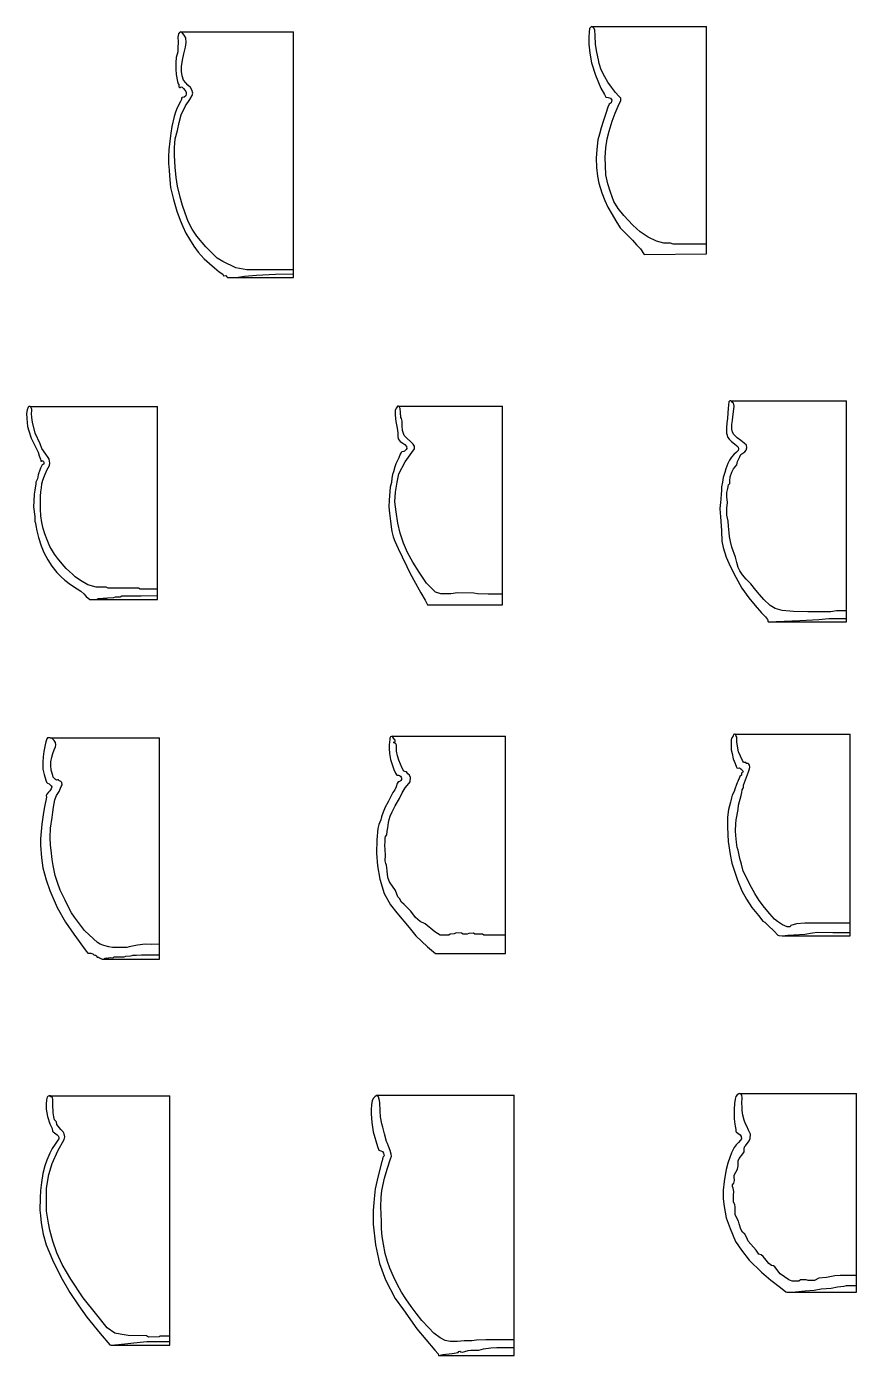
# Model space of a CAD drawing. Header units: inches. Extents: x 65 to 2353, y 138 to 1646.
# Drawn here: x 64.7 to 226.2, y 154.9 to 413.4 of the extents above; entities that cross this region are included whole.
import ezdxf

# ---------------------------------------------------------------- set-up
doc = ezdxf.new("R2010")
doc.units = ezdxf.units.IN
doc.header["$MEASUREMENT"] = 0
for name, color, linetype in [('35', 7, 'Continuous'), ('36', 7, 'Continuous'), ('37', 7, 'Continuous'), ('38', 7, 'Continuous'), ('39', 7, 'Continuous'), ('40', 7, 'Continuous'), ('41', 7, 'Continuous'), ('Mayet_42', 7, 'Continuous'), ('Mayet_43', 7, 'Continuous'), ('Mayet_44', 7, 'Continuous')]:
    doc.layers.add(name, color=color, linetype=linetype)

msp = doc.modelspace()

# ---------------------------------------------------------------- linework, layer by layer
for p, q in [((94.68, 412.36), (116.59, 412.36)), ((116.59, 364.57), (116.59, 412.36)), ((174.6, 413.39), (197, 413.39)), ((197, 369.2), (197, 413.39)), ((103.79, 364.57), (116.59, 364.57)), ((65.37, 339.49), (90.12, 339.49)), ((90.12, 301.94), (90.12, 339.49)), ((137.06, 339.53), (157.3, 339.53)), ((157.3, 300.89), (157.3, 339.53)), ((78.37, 301.94), (90.12, 301.94)), ((209, 297.58), (224.24, 297.58)), ((69.29, 275.02), (90.56, 275.02)), ((90.56, 231.94), (90.56, 275.02)), ((135.81, 275.32), (157.85, 275.32)), ((157.85, 233.09), (157.85, 275.32)), ((202.59, 275.74), (224.93, 275.74)), ((224.93, 236.52), (224.93, 275.74)), ((211.68, 236.52), (224.93, 236.52)), ((79.4, 231.94), (90.56, 231.94)), ((69.1, 205.4), (92.58, 205.4)), ((92.58, 156.84), (92.58, 205.4)), ((132.81, 205.49), (159.55, 205.49)), ((159.55, 154.87), (159.55, 205.49)), ((203.47, 205.8), (226.15, 205.8)), ((226.15, 167.19), (226.15, 205.8)), ((212.6, 167.19), (226.15, 167.19)), ((81.1, 156.84), (92.58, 156.84)), ((144.8, 154.87), (159.55, 154.87))]:
    msp.add_line(p, q)
at = {"layer": '35'}
msp.add_lwpolyline([(197, 371.09), (190.5, 371.09), (189.99, 371.25), (188.67, 371.27), (187.26, 371.66), (185.62, 372.41), (184.06, 373.47), (182.66, 374.74), (180.9, 376.63), (179.81, 377.98), (178.97, 379.37), (178.27, 381.16), (177.76, 382.77), (177.4, 384.54), (177.32, 386.32), (177.27, 387.95), (177.38, 389.8), (177.62, 391.54), (178.04, 393.04), (178.64, 395.01), (179.19, 396.56), (180.01, 398.34), (180.32, 398.96), (180.32, 399.49), (179.92, 399.87), (179.28, 400.55), (178.51, 401.59), (177.76, 402.58), (177.18, 403.61), (176.47, 404.95), (176.08, 406.21), (175.94, 406.9), (175.61, 408.4), (175.37, 409.88), (175.3, 411.67), (175.24, 412.69), (175.1, 413.04), (174.79, 413.35), (174.6, 413.39), (174.38, 413.24), (174.2, 413), (174.15, 412.33), (174.09, 411.39), (174.09, 410), (174.27, 408.25), (174.62, 406.36), (175.37, 403.94), (176.45, 401.43), (177.11, 400.19), (177.36, 399.66), (177.82, 399.57), (178.28, 399.46), (178.53, 399.06), (178.46, 398.56), (178.02, 398.31), (177.8, 397.7), (177.42, 396.51), (176.85, 394.91), (176.49, 393.7), (176.16, 392.44), (175.85, 391.37), (175.67, 389.5), (175.54, 387.78), (175.59, 385.98), (175.76, 384.29), (176, 382.94), (176.6, 381.08), (177.2, 379.58), (177.79, 378.27), (178.61, 376.84), (179.36, 375.6), (180.2, 374.21), (181.35, 373.06), (182.59, 371.82), (183.38, 370.96), (184.15, 370.14), (184.84, 369.04), (197, 369.2)], dxfattribs=at)
at = {"layer": '36'}
msp.add_lwpolyline([(90.12, 303.96), (86.75, 303.95), (86.47, 304.16), (80.52, 304.14), (80.19, 304.31), (78.22, 304.31), (76.58, 304.81), (75.19, 305.6), (74.13, 306.33), (73.63, 306.88), (73.05, 307.38), (72.36, 307.98), (71.61, 308.88), (70.7, 309.99), (70.11, 310.74), (69.5, 311.74), (69.19, 312.27), (68.69, 313.52), (68.25, 314.73), (67.93, 315.77), (67.66, 316.94), (67.47, 318.21), (67.37, 319.52), (67.35, 320.93), (67.37, 322.03), (67.47, 322.9), (67.56, 323.67), (67.66, 324.43), (67.82, 325.14), (68.16, 325.96), (68.63, 327.08), (69.16, 327.98), (69.19, 328.47), (69.1, 329.24), (68.86, 329.56), (68.42, 330.23), (67.67, 331.32), (67.32, 332.24), (66.35, 334.27), (65.8, 336.43), (65.69, 337.33), (65.65, 338.15), (65.72, 338.64), (65.68, 338.91), (65.51, 339.43), (65.37, 339.49), (65.14, 339.49), (64.96, 339.36), (64.78, 338.84), (64.67, 338.15), (64.7, 337.12), (64.88, 335.6), (65.1, 334.76), (65.58, 333.3), (66.41, 331.64), (66.94, 330.58), (67.15, 329.86), (67.39, 329.22), (67.42, 328.98), (67.47, 328.87), (67.57, 328.87), (67.71, 328.9), (67.85, 328.9), (67.94, 328.81), (68.01, 328.67), (68.04, 328.51), (68.01, 328.39), (67.94, 328.21), (67.85, 328.17), (67.71, 328.13), (67.63, 328.02), (67.39, 327.48), (67.2, 326.9), (67.08, 326.67), (67.03, 326.6), (66.92, 326.2), (66.86, 325.82), (66.79, 325.43), (66.57, 324.9), (66.47, 324.75), (66.48, 324.4), (66.43, 324.04), (66.26, 323.17), (66.15, 322.41), (66.07, 321.09), (66.04, 319.96), (66.25, 318.09), (66.26, 317.1), (66.32, 317), (66.42, 316.81), (66.5, 316.3), (66.69, 315.29), (67.02, 313.99), (67.54, 312.34), (68.06, 311.08), (68.79, 309.65), (69.57, 308.42), (70.59, 307.17), (71.33, 306.41), (72.13, 305.72), (73.22, 304.86), (74.49, 304.02), (75.2, 303.55), (75.81, 303.04), (76.29, 302.5), (76.95, 301.94), (78.37, 301.94), (78.63, 302.11), (79.6, 302.16), (80.27, 302.17), (80.51, 302.27), (81.65, 302.32), (81.95, 302.42), (82.89, 302.45), (83.2, 302.63), (86.97, 302.67), (90.12, 302.68)], dxfattribs=at)
at = {"layer": '37'}
for points in [[(116.59, 366.05), (109.38, 366.05), (107.51, 366.08), (105.38, 366.47), (102.85, 367.69), (101.79, 368.33), (99.53, 370.53), (97.78, 372.6), (96.91, 373.99), (96.1, 375.5), (95.52, 377.08), (94.99, 378.56), (94.54, 380.18), (94.01, 382.33), (93.78, 384.06), (93.56, 386.06), (93.45, 388.32), (93.44, 389.89), (93.61, 391.54), (94.03, 393.15), (94.39, 394.74), (94.78, 396.22), (95.59, 397.98), (96.43, 399.23), (96.9, 399.98), (97.04, 400.43), (96.85, 401.1), (96.55, 401.54), (96.06, 401.99), (95.64, 402.42), (95.21, 402.95), (94.95, 403.81), (94.8, 404.66), (94.85, 405.65), (95.03, 406.88), (95.26, 408.07), (95.59, 409.41), (95.72, 410.32), (95.67, 411.22), (95.36, 411.73), (94.91, 412.29), (94.68, 412.36), (94.43, 412.24), (94.23, 411.99), (94.12, 411.33), (94.14, 410.44), (94.12, 409.2), (94.09, 408.47), (93.8, 407.35), (93.69, 406.42), (93.69, 405.08), (93.79, 404.07), (94.07, 402.71), (94.17, 402.26), (94.3, 402.17), (94.33, 401.95), (94.33, 401.65), (94.42, 401.55), (94.63, 401.55), (94.78, 401.64), (94.96, 401.6), (95.19, 401.37), (95.46, 401.04), (95.64, 400.79), (95.72, 400.56), (95.76, 400.28), (95.64, 399.93), (95.34, 399.68), (94.96, 399.58), (94.83, 399.5), (94.83, 399.4), (94.91, 399.32), (94.6, 398.81), (94, 397.61), (93.67, 396.76), (93.37, 395.89), (92.97, 393.95), (92.76, 392.67), (92.53, 391.07), (92.36, 389.44), (92.28, 388.09), (92.29, 386.76), (92.39, 385.44), (92.51, 384.35), (92.71, 382.11), (93.25, 379.77), (93.92, 377.47), (94.56, 375.73), (95.06, 374.51), (95.69, 373.18), (96.37, 372.01), (97.21, 370.66), (98.09, 369.52), (99.23, 368.19), (100.24, 367.3), (101.21, 366.45), (102.18, 365.71), (102.86, 365.2), (103.01, 364.93), (103.42, 364.97), (103.65, 364.73), (103.79, 364.57), (105.44, 364.6), (107.05, 364.86), (109.44, 365.01), (113.12, 365.21), (116.59, 365.26)], [(157.3, 302.97), (154.49, 302.97), (152.44, 303.03), (151.7, 303.18), (148.52, 303.24), (147.2, 303.03), (145.3, 303.06), (144.23, 303.39), (143.22, 304.4), (142.48, 305.08), (141.04, 307.25), (139.81, 309.22), (138.8, 311.09), (138, 312.87), (137.36, 314.83), (136.93, 316.76), (136.59, 318.99), (136.35, 320.96), (136.44, 322.83), (136.78, 324.79), (137.14, 326.36), (138.34, 328.69), (139.66, 330.5), (140.18, 331.23), (140.15, 331.75), (139.87, 332.18), (139.38, 332.67), (138.71, 333.28), (138.15, 333.87), (137.94, 334.39), (137.85, 334.82), (137.78, 335.71), (137.78, 336.6), (137.63, 337.15), (137.48, 337.37), (137.42, 338.31), (137.37, 339.1), (137.25, 339.37), (137.06, 339.53), (136.88, 339.53), (136.65, 339.2), (136.37, 338.77), (136.41, 337.81), (136.54, 336.57), (136.77, 335.24), (136.9, 334.35), (136.9, 333.62), (136.97, 333.22), (137.36, 332.69), (137.88, 332.37), (138.3, 332.07), (138.63, 331.69), (138.67, 331.31), (138.52, 331.09), (138.19, 330.78), (138.08, 330.71), (137.68, 330.68), (137.59, 330.55), (137.39, 330.22), (137.12, 329.49), (136.92, 329.09), (136.52, 328.31), (136.35, 327.71), (136.08, 326.78), (135.9, 326.25), (135.77, 325.51), (135.66, 324.69), (135.44, 323.76), (135.35, 322.92), (135.24, 321.24), (135.19, 319.99), (135.3, 318.73), (135.48, 317.2), (135.62, 316.05), (135.73, 315.14), (135.99, 314.14), (136.32, 313.25), (136.95, 311.83), (137.79, 310.23), (138.64, 308.37), (139.23, 307.15), (140.03, 305.68), (141.41, 303.23), (142.23, 301.8), (142.7, 300.87), (157.3, 300.89)]]:
    msp.add_lwpolyline(points, dxfattribs=at)
at = {"layer": '38'}
for p in [(201.73, 340.59), (224.24, 297.58)]:
    msp.add_line(p, (224.24, 340.59), dxfattribs=at)
msp.add_lwpolyline([(224.24, 299.7), (222.29, 299.7), (221.2, 299.55), (216.72, 299.52), (213.91, 299.58), (211.68, 299.77), (210.36, 300.21), (209.39, 300.76), (208.13, 301.92), (207.32, 302.89), (206.61, 303.75), (205.59, 304.99), (204.72, 305.9), (203.96, 306.71), (203.48, 307.5), (203.16, 308.15), (202.88, 309.1), (202.61, 310.16), (201.9, 312.12), (201.64, 313.19), (201.44, 314.21), (201.36, 314.9), (201.24, 316.18), (201.2, 317.16), (200.95, 318.32), (200.91, 319.72), (201.04, 320.79), (200.91, 321.9), (200.94, 322.75), (201.11, 323.51), (201.27, 324.23), (201.49, 324.5), (201.54, 325.04), (201.6, 325.77), (201.9, 326.73), (202.24, 327.34), (202.89, 328.12), (203.01, 328.8), (203.41, 329.58), (203.69, 330.14), (204.41, 330.66), (204.72, 331), (204.82, 331.47), (204.76, 331.96), (204.32, 332.35), (203.67, 332.86), (202.97, 333.38), (202.32, 334.01), (202.03, 334.47), (201.91, 335.05), (201.92, 335.97), (202.02, 336.75), (202.12, 337.46), (202.27, 338.94), (202.35, 339.57), (202.24, 340.1), (202.02, 340.25), (201.9, 340.33), (201.89, 340.53), (201.73, 340.59), (201.5, 340.59), (201.34, 340.4), (201.28, 339.74), (201.2, 339.09), (201.15, 338.24), (201.05, 337.14), (200.91, 336.28), (200.86, 335.31), (200.89, 334.29), (201.12, 333.47), (201.39, 333.12), (201.87, 332.67), (202.41, 332.22), (202.9, 331.8), (203.16, 331.55), (203.18, 331.22), (203.13, 330.93), (202.83, 330.62), (202.3, 330.14), (201.85, 329.65), (201.46, 329.05), (201.14, 328.37), (200.76, 327.36), (200.53, 326.62), (200.24, 325.64), (200.08, 324.76), (199.91, 323.85), (199.88, 323.15), (199.83, 322.44), (199.75, 321.52), (199.73, 320.73), (199.62, 320.3), (199.57, 319.58), (199.63, 318.77), (199.69, 318.02), (199.75, 317.15), (199.87, 315.27), (199.98, 313.28), (200.24, 312.06), (200.83, 310.15), (201.56, 308.4), (202.7, 306.3), (203.88, 304.15), (205.21, 302.24), (206.43, 300.77), (207.7, 299.36), (208.46, 298.58), (208.84, 298.05), (209, 297.58), (215.15, 297.86), (218.82, 298.01), (220.8, 298.22), (222.57, 298.22), (224.24, 298.24)], dxfattribs=at)
at = {"layer": '39'}
msp.add_lwpolyline([(90.56, 234.88), (88.98, 234.78), (87.77, 234.86), (86.26, 234.65), (84.62, 234.36), (84.19, 234.22), (81.39, 234.22), (80.67, 234.36), (79.7, 234.63), (78.99, 234.86), (78.47, 235.17), (76.82, 236.72), (75.93, 237.55), (74.98, 238.83), (74, 240.1), (73.44, 240.94), (72.74, 242.19), (72.16, 243.41), (71.23, 245.39), (70.69, 246.86), (70.26, 248.25), (69.83, 250.16), (69.64, 251.38), (69.43, 253.14), (69.33, 254.11), (69.25, 255.64), (69.35, 257.46), (69.68, 259.49), (69.77, 260.54), (69.93, 261.5), (70.2, 262.93), (70.49, 263.82), (71.01, 264.56), (71.42, 265.53), (71.59, 265.89), (71.51, 266.36), (71.32, 266.55), (70.95, 266.69), (70.86, 266.82), (70.68, 266.85), (70.48, 266.81), (70.33, 266.88), (70.07, 267.14), (69.87, 267.36), (69.75, 267.66), (69.69, 267.87), (69.57, 268.37), (69.46, 268.76), (69.38, 269.66), (69.42, 270.38), (69.57, 271.23), (69.78, 271.95), (70.05, 272.69), (70.33, 273.26), (70.39, 273.64), (70.29, 274.14), (70.04, 274.5), (69.63, 274.86), (69.29, 275.02), (68.75, 275.02), (68.63, 274.83), (68.42, 274.24), (68.27, 273.64), (68.19, 272.98), (68.03, 272.36), (67.9, 271.32), (67.85, 270.3), (67.85, 268.94), (68.07, 267.87), (68.43, 266.81), (68.56, 266.37), (68.75, 266.22), (69.1, 266.05), (69.47, 265.71), (69.58, 265.48), (69.43, 265.07), (69.2, 264.68), (68.97, 264.48), (68.6, 264.08), (68.5, 263.78), (68.56, 263.47), (68.18, 261.62), (67.99, 260.46), (67.63, 258.21), (67.37, 255.39), (67.36, 254.14), (67.56, 251.69), (67.86, 249.74), (68.51, 247.37), (69.22, 245.29), (70.64, 242.04), (72.26, 239.18), (73.9, 236.8), (76.28, 233.52), (76.58, 233.11), (77.18, 233.14), (77.55, 233.02), (77.74, 232.77), (77.95, 232.73), (78.17, 232.74), (78.24, 232.58), (78.44, 232.35), (78.7, 232.32), (78.89, 232.19), (79.12, 232.07), (79.4, 231.94), (79.65, 231.98), (79.95, 232.13), (80.09, 232.24), (80.35, 232.09), (80.56, 232.23), (80.97, 232.27), (81.38, 232.24), (81.58, 232.28), (81.72, 232.39), (82.26, 232.42), (83.29, 232.42), (83.65, 232.42), (84, 232.55), (84.91, 232.59), (85.24, 232.64), (85.37, 232.72), (86.08, 232.73), (87.05, 232.77), (90.56, 232.77)], dxfattribs=at)
at = {"layer": '40'}
msp.add_lwpolyline([(157.85, 236.63), (153.67, 236.63), (153.36, 236.82), (151.87, 236.82), (151.63, 237.04), (150.75, 236.98), (150.43, 236.82), (149.61, 236.8), (149.33, 237.02), (148.28, 237.07), (147.85, 236.87), (147.08, 236.85), (146.84, 236.65), (145.15, 236.6), (144.14, 237.26), (142.23, 238.82), (141.27, 239.3), (140.33, 240.07), (139.45, 241.29), (138.94, 241.84), (138.15, 242.59), (137.61, 243.07), (137.26, 243.73), (136.9, 244.1), (136.47, 245.31), (135.89, 246.17), (135.56, 246.59), (135.3, 246.98), (135.05, 247.66), (134.92, 248.39), (134.85, 249.22), (134.7, 250.25), (134.59, 250.59), (134.45, 251.1), (134.53, 252.2), (134.48, 253.23), (134.41, 254.15), (134.46, 254.76), (134.44, 255.53), (134.49, 255.83), (134.76, 256.13), (134.87, 256.89), (134.96, 257.49), (135.1, 258.54), (135.22, 259.15), (135.44, 259.76), (135.83, 260.65), (136.4, 261.78), (137.22, 263.24), (137.73, 264.34), (138.35, 265.27), (139.08, 266.11), (139.32, 266.46), (139.37, 267.3), (139.19, 267.74), (138.89, 268.04), (138.57, 268.4), (138.25, 268.47), (138.07, 268.56), (137.76, 269.12), (137.14, 270.7), (136.86, 271.52), (136.64, 272.44), (136.64, 273.58), (136.52, 273.85), (136.3, 274), (136.15, 274.03), (136.14, 274.17), (136.23, 274.29), (136.39, 274.27), (136.4, 274.32), (136.37, 274.57), (136.27, 274.72), (136.14, 274.86), (136.07, 274.98), (135.9, 275.25), (135.81, 275.32), (135.68, 275.31), (135.51, 275.19), (135.37, 274.96), (135.34, 274.66), (135.27, 274.23), (135.25, 273.62), (135.23, 272.94), (135.32, 271.96), (135.52, 270.81), (135.8, 269.86), (136.13, 268.89), (136.46, 268.13), (136.63, 267.82), (136.73, 267.77), (137.05, 267.73), (137.27, 267.68), (137.41, 267.56), (137.56, 267.38), (137.64, 267.17), (137.64, 266.93), (137.52, 266.73), (137.35, 266.58), (137.13, 266.48), (136.95, 266.46), (136.8, 266.14), (136.57, 265.49), (136.34, 264.9), (135.92, 264.4), (135.61, 263.74), (135.06, 262.58), (134.47, 261.53), (134.2, 260.9), (133.88, 260.07), (133.72, 259.62), (133.58, 259.04), (133.23, 258.15), (133.04, 257.38), (132.83, 255.17), (132.78, 252.58), (132.98, 250.11), (133.41, 247.52), (134.27, 244.72), (135.51, 242.53), (136.75, 240.98), (139.1, 238.09), (140.42, 236.53), (142.68, 234.35), (144.24, 233.09), (157.85, 233.09)], dxfattribs=at)
at = {"layer": '41'}
msp.add_lwpolyline([(224.93, 238.97), (216.11, 238.99), (214.48, 238.82), (213.41, 238.52), (213.24, 238.27), (212.69, 238.26), (211.8, 238.64), (210.77, 239.3), (210.18, 239.71), (209.29, 240.76), (208.27, 242), (207.25, 243.34), (206.4, 244.74), (205.38, 246.48), (204.8, 247.7), (204.13, 249.11), (203.77, 250.41), (203.47, 251.56), (203.13, 253.14), (202.93, 253.66), (202.8, 254.73), (202.68, 255.99), (202.65, 256.91), (202.67, 258.28), (202.78, 259.09), (203.14, 261.07), (203.21, 261.89), (203.7, 263.83), (203.86, 264.41), (203.89, 264.91), (204.09, 265.21), (204.16, 265.42), (204.17, 265.82), (205.13, 268.41), (205.36, 268.96), (205.39, 269.32), (205.32, 269.7), (205.21, 269.91), (205.08, 270.01), (204.89, 270.02), (204.78, 270), (204.72, 270.03), (204.69, 270.15), (204.63, 270.19), (204.42, 270.2), (204.32, 270.21), (204.21, 270.27), (203.99, 270.59), (203.22, 272.3), (202.98, 273.38), (202.9, 274.24), (202.87, 274.98), (202.87, 275.18), (202.71, 275.47), (202.59, 275.74), (202.41, 275.74), (202.25, 275.64), (202.15, 275.39), (202.07, 275.19), (201.96, 275.03), (201.87, 274.98), (201.8, 274.61), (201.75, 274.33), (201.75, 273.71), (201.76, 273.29), (201.81, 272.7), (201.95, 271.94), (202.19, 270.96), (202.55, 270.04), (202.84, 269.28), (202.88, 269.18), (203.12, 269.14), (203.37, 269.17), (203.57, 268.97), (203.73, 268.96), (203.81, 268.83), (203.95, 268.73), (204.06, 268.57), (204.1, 268.46), (204.06, 268.36), (203.92, 268.26), (203.8, 268.13), (203.76, 267.92), (203.76, 267.74), (203.46, 267.51), (203.34, 267.08), (203.22, 266.9), (203.08, 266.5), (202.94, 266.25), (202.84, 265.97), (202.49, 265.06), (202.39, 264.6), (202, 263.85), (201.84, 263.35), (201.69, 262.75), (201.62, 262.53), (201.27, 261.07), (201.09, 259.6), (201.06, 258.49), (201.04, 257.64), (201.18, 254.86), (201.59, 252.35), (201.94, 250.66), (202.28, 249.45), (203.01, 247.35), (203.86, 245.26), (204.79, 243.63), (205.8, 242.04), (207.13, 240.43), (207.94, 239.37), (208.32, 239.16), (208.96, 238.54), (210.12, 237.43), (210.85, 236.64), (211.04, 236.54), (211.68, 236.52), (212.82, 236.63), (213.98, 236.68), (216.09, 236.84), (217.58, 237.06), (218.56, 237.18), (221.58, 237.15), (224.93, 237.15)], dxfattribs=at)
at = {"layer": 'Mayet_42'}
msp.add_lwpolyline([(92.58, 158.61), (90.6, 158.63), (90.5, 158.46), (88.38, 158.44), (88.01, 158.65), (84.43, 158.72), (82.9, 159), (81.82, 159.2), (80.37, 160.24), (78.32, 162.79), (75.7, 166.04), (73.28, 169.7), (71.57, 172.57), (70.56, 174.8), (69.81, 177.07), (69.21, 179.23), (68.95, 180.58), (68.58, 182.9), (68.55, 185.28), (68.57, 187.4), (69.03, 190.07), (69.67, 192.19), (70.76, 194.68), (71.96, 196.87), (72.09, 197.42), (72.02, 197.99), (71.82, 198.37), (71.37, 198.84), (70.8, 199.5), (70.54, 199.78), (70.47, 200.23), (70.4, 200.35), (70.08, 200.71), (69.95, 201.27), (69.82, 202.03), (69.81, 203.68), (69.79, 204.66), (69.69, 205.07), (69.46, 205.15), (69.3, 205.35), (69.1, 205.4), (68.87, 205.3), (68.71, 205.13), (68.53, 204.62), (68.47, 203.75), (68.51, 202.75), (68.76, 201.38), (69.17, 199.95), (69.68, 199), (69.71, 198.52), (69.82, 198.38), (70.61, 197.79), (70.82, 197.61), (70.98, 197.31), (70.94, 197.02), (70.74, 196.76), (70.21, 195.96), (69.66, 195.15), (69.2, 194.21), (68.59, 192.88), (68.24, 191.74), (67.84, 190.23), (67.55, 188.48), (67.36, 186.92), (67.29, 185.52), (67.27, 183.15), (67.4, 182.07), (67.48, 180.68), (67.91, 178.45), (68.49, 176.36), (69.7, 173.48), (71.36, 170.17), (73.06, 167.12), (74.85, 164.5), (76.43, 162.32), (78.99, 159.13), (80.88, 156.95), (81.1, 156.84), (82.54, 156.97), (86.76, 157.43), (88.07, 157.56), (92.58, 157.56)], dxfattribs=at)
at = {"layer": 'Mayet_43'}
for points in [[(133.97, 199.28), (133.8, 199.94), (133.54, 201.3), (133.48, 202.44), (133.41, 203.99), (133.35, 204.49), (133.17, 205.18), (133.03, 205.39), (132.81, 205.49), (132.68, 205.4), (132.43, 205.18), (132.2, 204.9), (131.95, 204.47), (131.76, 203.65), (131.7, 202.74), (131.71, 201.84), (131.86, 200.21), (132.11, 198.39), (132.93, 195.52), (133.24, 194.83), (133.61, 194.65), (133.91, 194.54), (134.1, 194.22), (134.22, 193.97), (134.24, 193.67), (134.06, 193.49), (133.97, 193.36), (133.88, 192.75), (133.79, 192.61), (133.08, 189.82), (132.51, 187.25), (132.31, 185.32), (132.22, 184.56), (132.1, 183.09), (132.11, 180.38), (132.56, 176.41), (133.36, 172.75), (134.49, 169.54), (136.39, 165.97), (138.01, 163.72), (140.61, 160.07), (144.14, 155.89), (144.76, 155.16), (144.8, 154.87), (144.9, 154.87), (145.66, 155.06), (147.47, 155.21), (148.65, 155.43), (148.78, 155.64), (148.96, 155.69), (149.18, 155.54), (149.44, 155.48), (149.95, 155.61), (150.62, 155.84), (151.15, 155.91), (152.68, 155.92), (153.61, 156.17), (154.99, 156.34), (156.19, 156.44), (159.55, 156.44)], [(159.55, 157.89), (156.65, 157.89), (154.06, 157.91), (152.24, 157.83), (151.29, 157.7), (149.83, 157.69), (148.5, 157.55), (147.12, 157.57), (146.1, 157.74), (145.14, 158.29), (143.95, 159.2), (142.92, 160.24), (141.57, 161.64), (140.49, 163.09), (139.51, 164.36), (138.48, 165.87), (137.61, 167.17), (136.76, 168.74), (136.1, 170.23), (135.36, 171.84), (134.9, 173.15), (134.44, 174.69), (134.14, 176.5), (133.86, 178), (133.73, 179.48), (133.73, 180.91), (133.63, 183.76), (133.69, 185.59), (133.81, 186.93), (134.34, 189.32), (134.85, 191.11), (135.48, 193.14), (135.67, 193.62), (135.65, 194.05), (135.44, 194.72), (135.11, 195.59), (134.93, 196.12), (134.73, 196.47), (134.32, 197.98), (133.97, 199.28)]]:
    msp.add_lwpolyline(points, dxfattribs=at)
at = {"layer": 'Mayet_44'}
msp.add_lwpolyline([(226.15, 170.39), (223.02, 170.42), (221.94, 170.34), (220.3, 170.02), (218.82, 169.87), (217.97, 169.47), (216.75, 169.42), (216.35, 169.54), (215.3, 169.54), (214.93, 169.34), (213.63, 169.29), (213.01, 169.55), (211.32, 170.73), (210.28, 172.13), (210.03, 172.27), (209.63, 172.33), (209.11, 172.76), (208.56, 173.43), (207.99, 174.08), (207.59, 174.44), (207.19, 174.56), (206.67, 175.34), (205.07, 177.08), (204.86, 177.76), (204.43, 178.47), (203.97, 178.84), (203.65, 179.41), (203.32, 180.48), (203.2, 180.97), (202.76, 181.86), (202.58, 182.31), (202.56, 183.71), (202.47, 184.26), (202.26, 184.68), (202.26, 186.02), (202.31, 186.77), (202.17, 187.38), (202.05, 187.72), (202.04, 188.08), (202.32, 188.39), (202.43, 188.91), (202.38, 189.59), (202.37, 189.93), (203.03, 191.12), (203.14, 191.73), (203.14, 192.72), (203.31, 193.2), (204.03, 194.06), (204.29, 194.49), (204.31, 195.02), (204.37, 195.42), (204.59, 195.66), (205.27, 196.61), (205.46, 197.08), (205.52, 197.89), (205.37, 198.33), (205.17, 198.66), (204.83, 199.46), (204.57, 199.93), (204.29, 200.66), (204.02, 201.64), (203.89, 202.51), (203.89, 203.17), (203.86, 203.97), (203.92, 204.98), (203.87, 205.48), (203.68, 205.75), (203.47, 205.8), (203.25, 205.77), (202.95, 205.54), (202.68, 205.22), (202.55, 204.74), (202.41, 203.91), (202.35, 202.76), (202.39, 200.88), (202.48, 199.83), (202.58, 199.48), (202.7, 198.84), (202.71, 198.46), (202.81, 198.31), (203.05, 198.09), (203.5, 197.79), (203.75, 197.49), (203.76, 196.99), (203.59, 196.74), (203.18, 196.31), (202.72, 195.86), (202.36, 195.34), (201.82, 194.25), (201.52, 193.39), (201.16, 192.25), (200.83, 191.07), (200.63, 189.91), (200.43, 188.7), (200.25, 187.04), (200.2, 185.34), (200.42, 183.81), (200.83, 181.64), (201.6, 179.53), (202.63, 177.04), (203.76, 175.32), (205.29, 173.41), (207.71, 171.06), (209.52, 169.53), (211.37, 168.05), (212.39, 167.26), (212.6, 167.19), (214.29, 167.21), (216.21, 167.41), (217.96, 167.59), (219.31, 167.82), (221.21, 167.93), (222.44, 168.18), (223.74, 168.31), (224.24, 168.44), (226.15, 168.44)], dxfattribs=at)

doc.saveas('drawing.dxf')
